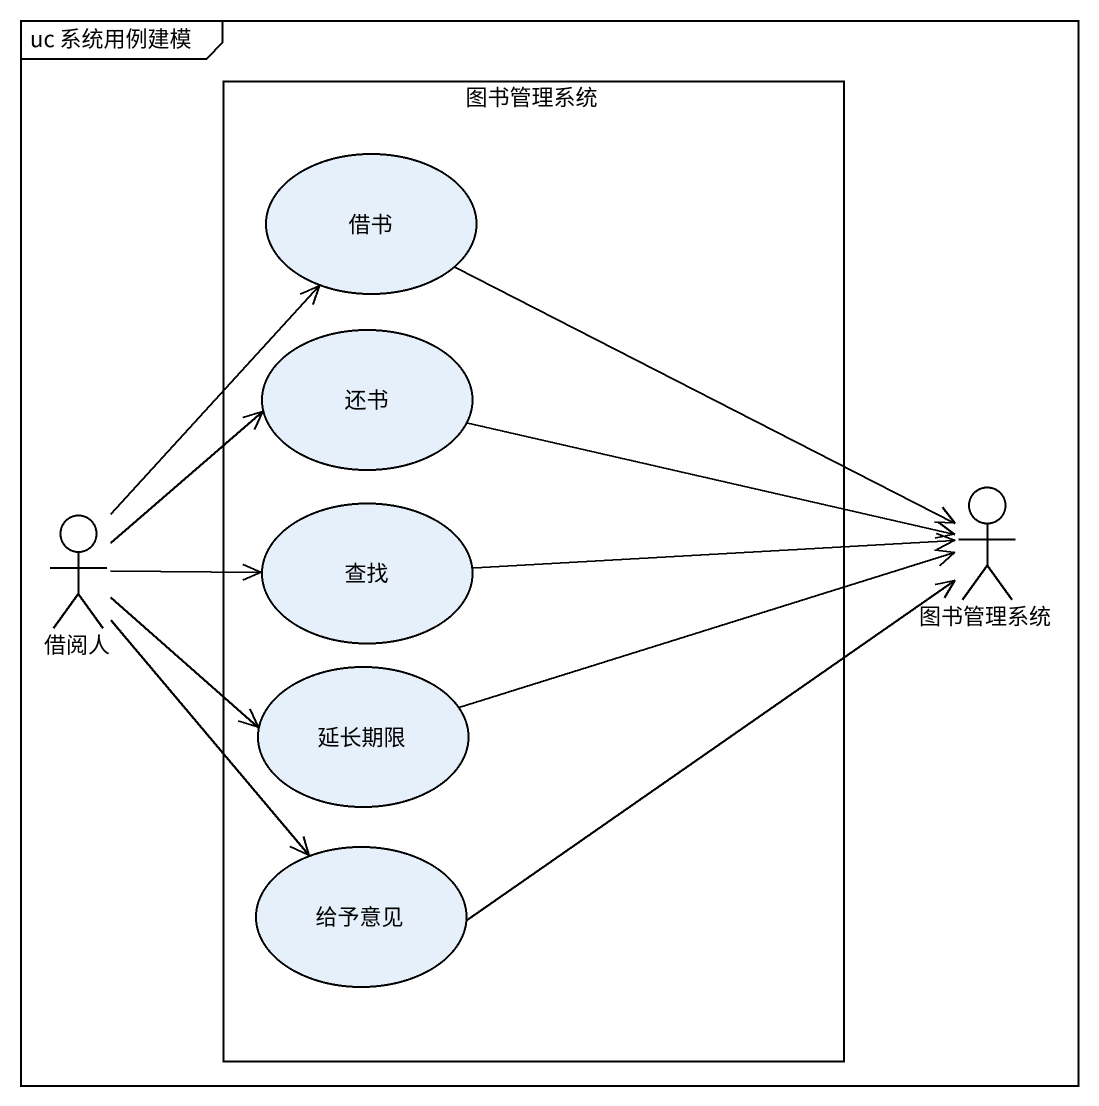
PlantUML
@startuml
mainframe uc 系统用例建模
rectangle 图书管理系统 {
  usecase 借书
  usecase 还书
  usecase 查找
  usecase 延长期限
  usecase 给予意见
}
actor 借阅人
actor "图书管理系统" as 图书管理系统_2
借书 -right-> 图书管理系统_2
还书 -right-> 图书管理系统_2
借阅人 -up-> 借书
借阅人 -up-> 还书
借阅人 -right-> 查找
借阅人 -right-> 延长期限
借阅人 --> 给予意见
查找 -right-> 图书管理系统_2
延长期限 -right-> 图书管理系统_2
给予意见 -right-> 图书管理系统_2
@enduml
